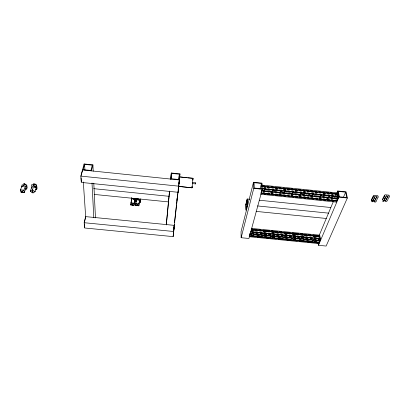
<?xml version="1.0" encoding="UTF-8"?>
<svg xmlns="http://www.w3.org/2000/svg" width="410" height="410" viewBox="0 0 410 410"><rect width="100%" height="100%" fill="white"/><g stroke="black" fill="none" stroke-linecap="round" stroke-linejoin="round"><path stroke-width="0.61" d="M22.622 186.181L23.59 183.557M23.636 186.222L24.641 183.46M179.201 178.545L179.175 178.857M32.918 186.386L33.84 183.762M133.055 199.475L134.67 199.639L134.029 205.323L130.795 204.995L131.441 199.311M131.338 201.5L131.564 198.045M131.62 198.794L131.646 197.558M132.44 198.194L132.42 198.891L138.349 199.491L138.375 198.794L133.03 198.255M134.029 205.323L134.67 199.639M336.436 200.28L336.41 201.392M134.408 201.807L135.633 201.93L135.715 199.46L134.48 199.337M135.597 205.477L136.238 199.798L139.462 200.121L138.826 205.805L135.597 205.477L135.879 203.734M135.915 199.229L135.633 201.93M136.351 200.516L136.11 201.981L136.192 199.506M136.166 201.986L136.238 199.798M319.984 239.23L320.056 238.097L320.107 238.456L250.782 231.604M138.826 205.805L139.462 200.121M139.174 202.289L140.404 202.412L140.656 198.963M140.707 199.091L140.404 202.412M192.382 183.019L192.3 183.583L195.529 183.895L195.626 182.85L192.413 182.517M261.969 189.635L261.764 190.558M192.064 187.175C191.988 188.205 192.228 185.94 192.085 186.955M93.219 171.185L92.911 164.861L84.127 163.954L80.842 176.115L81.293 182.419L178.135 192.29L178.704 186.089M178.217 191.521L178.709 186.094M178.135 192.29L179.944 173.891L171.308 172.994L170.657 179.057M84.178 222.717L173.722 231.496L174.291 225.362L85.659 216.618L84.178 222.717L84.552 227.98L173.143 236.621L173.543 232.337M174.27 224.501L173.712 230.502L178.683 186.278M176.894 200.382L177.12 198.015M179.37 174.214L178.883 179.518L171.247 178.734L171.805 173.43L179.37 174.214L178.734 179.908M177.304 197.148L177.566 194.263M195.549 183.424L195.519 183.911M195.601 183.347L195.631 182.86M166.286 224.659L169.504 191.091M169.54 191.388L166.311 224.926M170.698 179.339L171.308 172.994M171.252 179.134L171.805 173.43M192.649 178.986L192.485 180.241M178.698 186.447L179.667 176.91L193.013 178.288L192.039 187.816L178.606 186.391L192.039 187.816M249.357 235.924L319.031 242.776L318.908 243.063L319.062 242.059M319.697 237.164L319.708 235.714L319.759 236.068L251.335 229.292M319.718 240.332L319.646 241.326M319.979 237.959L319.708 239.245M319.897 240.034L319.728 241.136L319.851 240.844L249.9 234.151M336.728 200.285L336.502 201.515L336.651 201.177L260.914 193.397M337.307 194.622L337.379 193.499L337.445 193.858L261.693 186.027M337.456 198.384L337.179 199.916M337.635 196.738L337.645 195.309M337.814 197.712L337.471 199.229L337.62 198.886L261.549 191.055M337.763 197.041L337.835 195.913L337.901 196.277L262.462 188.498M177.294 196.257L177.499 194.366M174.481 222.604L176.397 205.523M176.541 204.257L177.602 194.77M177.745 193.505L177.884 192.239M178.171 189.707L178.309 188.441M179.59 177.053L179.944 173.891M179.037 183.121L179.39 179.959L82.502 169.965L82.589 171.231M173.712 230.563L174.219 226.064M178.975 183.711L179.313 180.733M173.143 236.621L173.722 231.435M34.747 186.74L35.05 186.832M130.795 204.995L130.995 203.832M95.135 217.905L95.407 216.716L93.798 183.198M84.291 222.661L85.449 217.92M247.194 198.988L245.841 204.457L246 210.376L247.373 204.913L247.194 198.988L249.731 199.245M245.933 204.482L247.122 199.701L247.276 204.882L246.077 209.664L245.933 204.482L247.204 204.616M253.503 182.245L241.039 231.686L241.147 237.713L248.931 238.476L262.344 189.236L261.99 183.126L253.503 182.245L253.759 188.354L241.147 237.713M92.27 165.179L90.928 170.447L83.158 169.643L84.578 164.379L92.27 165.179L92.332 166.445M91.384 170.883L92.911 164.861M259.996 189L261.483 183.449L254.051 182.681L254.282 188.021L261.785 188.795L261.483 183.449M81.134 175.526L82.425 170.744M249.357 236.191L249.213 236.708L318.806 243.566L319.052 243.048M249.536 235.545L249.772 234.658M250.074 233.562L250.197 233.095M261.129 192.905L261.554 191.337M260.77 194.222L336.369 202.079L336.682 201.453M35.403 189.63L36.587 189.753L37.095 188.267L36.582 184.987L35.388 184.864M32.626 186.929L31.57 187.636L30.325 191.168L32.99 193.043L35.111 191.649L36.326 188.113L34.563 186.857M36.587 189.753L36.07 186.468L36.582 184.987M30.325 191.168L32.446 189.763L33.476 186.816M33.974 186.294L34.891 183.665M32.846 186.437L33.815 183.793M24.984 188.933L26.67 189.102L27.203 187.621L26.742 185.002L25.056 184.833M26.67 189.102L26.209 186.483L26.742 185.002M24.318 192.526L25.594 188.995L25.179 186.673L23.893 190.204L24.318 192.526L20.936 192.187L20.5 189.866L21.807 186.335L22.934 186.447M23.698 186.191L24.615 183.583M22.248 184.546L21.699 186.027L21.889 187.078M333.325 201.576L319.077 235.714L317.073 235.53M336.764 193.335L337.748 190.978L346.091 191.844L347.352 197.999L326.135 246.046L318.467 245.298L318.206 243.478M319.446 235.699L319.703 235.171L319.836 235.837M337.061 193.561L337.368 192.925L337.538 193.592M319.918 237.139L319.933 236.616L320.184 238.22M337.584 194.581L337.994 196.011M318.078 239.045L320.005 239.266C320.22 239.681 320.687 239.158 320.143 240.47L320.026 239.788M338.065 197.482L338.122 196.81L337.973 198.404M337.65 199.163L336.999 200.7L336.846 200.008M319.323 242.407L319.872 241.111M318.467 245.298L338.916 197.128L337.748 190.978M343.36 197.456L345.651 192.172L338.342 191.414L339.367 196.795L346.747 197.558L345.651 192.172M371.363 199.788L373.197 196.041M371.527 200.449L373.387 196.672L373.52 197.123L373.387 196.656M373.279 196.17L373.812 195.283L377.794 195.698L378.281 196.82L377.902 197.579M372.377 201.259L373.156 199.685M377.953 197.584L376.001 201.387M376.031 201.32C376.021 202.371 374.53 202.381 374.268 201.633L376.99 196.318L374.376 201.566L372.444 201.207M382.453 199.275L384.375 195.519M384.457 195.647L385.005 194.76L388.993 195.17L389.5 196.298L389.105 197.056M382.627 199.936L384.575 196.149L384.718 196.6L384.575 196.134M384.278 199.173L385.092 197.594M385.743 200.531L388.198 195.796L385.364 201.125C387.45 203.017 387.942 198.05 389.157 197.061M138.964 200.27L139.226 200.403M138.708 199.455L138.795 199.393A0.881 0.594 8.9 0 0 138.498 199.116M383.642 201.115L386.328 196.036M372.572 201.602L375.181 196.323L374.965 196.011M179.667 176.91L186.427 177.725M35.68 187.995L35.895 188.18M132.266 203.98L132.584 203.985M132.635 204.323C133.445 203.77 131.456 203.606 132.235 204.282M35.075 186.975L34.66 186.97M193.013 178.288L187.677 177.853M251.34 228.39L319.692 235.166M251.263 229.011L252.591 229.128M255.061 229.39L257.024 229.569L255.097 229.405M259.489 229.825L260.827 229.943M263.287 230.205L265.255 230.384M267.715 230.64L269.057 230.763M271.512 231.02L273.49 231.199L271.553 231.04M275.945 231.455L277.288 231.578L275.356 231.414M281.721 232.014L279.738 231.834L281.685 232.039M284.171 232.27L285.519 232.393M287.969 232.649L289.952 232.829M292.397 233.085L294.385 233.269M296.825 233.526L298.188 233.649M302.616 234.084L300.622 233.9L302.575 234.11M305.05 234.341L306.419 234.464M308.848 234.715L310.852 234.899L308.904 234.74M313.276 235.155L314.649 235.278M251.299 229.031L252.565 229.159M258.894 229.784L260.796 229.974M263.328 230.225L265.224 230.41M267.125 230.599L269.021 230.789M284.217 232.291L285.483 232.419M288.015 232.67L289.916 232.854M292.448 233.105L294.344 233.295M296.245 233.485L298.142 233.669M304.476 234.3L306.372 234.489M312.702 235.114L314.603 235.304M317.135 235.555L319.036 235.74M251.197 229.677L319.534 236.442M251.227 229.697L319.595 236.467M251.238 229.984L253.769 230.235M255.035 230.358L257.705 230.63M259.468 230.799L262.005 231.05M263.271 231.173L265.952 231.445M267.217 231.573L270.39 231.886M271.502 231.988L274.193 232.265M275.464 232.388L278.636 232.701M279.738 232.803L282.439 233.08M284.171 233.244L286.882 233.515M288.148 233.644L291.136 233.931M292.407 234.059L295.128 234.335M296.394 234.458L299.372 234.745M300.638 234.874L303.369 235.15M304.64 235.273L307.603 235.56M308.873 235.688L311.615 235.965M312.886 236.093L315.838 236.375M317.104 236.503L319.861 236.78M251.233 230.077L252.509 230.23M255.03 230.451L256.932 230.64M259.463 230.891L260.745 231.045M263.266 231.266L265.167 231.455M267.699 231.706L268.981 231.86M271.497 232.08L273.398 232.27M275.935 232.521L277.216 232.675M279.733 232.895L281.649 233.116M284.166 233.336L286.067 233.521M288.599 233.772L289.885 233.931M292.402 234.151L294.298 234.335M296.835 234.587L298.116 234.745M300.632 234.966L302.534 235.15M305.066 235.401L306.352 235.56M308.868 235.781L310.77 235.965M313.301 236.216L314.588 236.375M317.099 236.596L319 236.78M277.467 233.884L278.738 234.013M285.729 234.704L287.005 234.827M293.996 235.519L295.267 235.642M252.017 231.465L253.288 231.594M255.83 231.845L257.736 232.029M260.278 232.28L261.549 232.408M264.091 232.66L265.998 232.849M268.54 233.1L269.811 233.223M272.353 233.474L274.259 233.664M276.801 233.915L278.708 234.105M280.614 234.294L282.521 234.479M285.063 234.73L286.969 234.92M288.876 235.109L290.782 235.299M293.324 235.55L295.231 235.735M297.137 235.924L299.044 236.114M301.586 236.365L303.492 236.555M306.034 236.806L307.305 236.929M309.847 237.18L311.754 237.369M314.296 237.621L316.202 237.81M318.109 238L320.015 238.184M250.643 231.988L319.943 238.851M251.955 232.424L254.63 232.695M255.773 232.803L258.951 233.116M260.222 233.239L262.907 233.515M264.035 233.618L267.217 233.931M268.488 234.059L271.184 234.33M272.937 234.494L275.484 234.745M276.755 234.874L279.461 235.15M281.204 235.309L283.746 235.56M285.017 235.688L287.738 235.965M289.014 236.093L292.012 236.38M293.283 236.503L296.02 236.785M297.291 236.908L300.279 237.195M301.55 237.318L304.297 237.6M305.998 237.759L308.545 238.01M310.027 238.169L312.574 238.42M314.265 238.574L316.807 238.825M318.078 238.953L320.215 239.173M251.95 232.516L253.857 232.706M255.768 232.89L257.685 233.111M260.217 233.331L262.123 233.521M264.03 233.71L265.952 233.931M268.483 234.146L270.39 234.335M272.932 234.587L274.218 234.745M276.75 234.966L278.656 235.15M281.198 235.401L282.485 235.56M285.011 235.781L286.923 235.97M289.465 236.221L290.752 236.375M293.278 236.596L295.185 236.785M297.732 237.036L299.018 237.195M301.545 237.41L303.451 237.6M305.998 237.851L307.285 238.01M310.447 238.292L311.718 238.415M314.26 238.666L316.171 238.856M252.488 233.474L253.759 233.603M260.755 234.289L262.026 234.417M265.203 234.73L266.474 234.853M269.016 235.104L270.292 235.232M273.47 235.545L274.741 235.668M281.737 236.36L283.008 236.483M294.452 237.615L295.723 237.738M298.265 237.99L299.536 238.118M306.531 238.804L307.802 238.933M314.793 239.619L316.069 239.747M251.33 233.48L253.877 233.731M255.789 233.92L257.695 234.105M259.607 234.294L261.518 234.484M264.066 234.735L266.613 234.986M267.884 235.109L270.431 235.36M272.342 235.55L274.254 235.74M276.161 235.929L278.708 236.18M280.619 236.365L282.531 236.555M284.438 236.744L286.985 236.995M288.896 237.185L290.808 237.375M293.355 237.626L295.261 237.81M297.173 238L299.72 238.251M301.632 238.441L303.543 238.63M305.45 238.815L307.997 239.066M309.909 239.255L311.82 239.445M313.727 239.635L315.638 239.819M318.186 240.07L320.097 240.26M249.88 233.464L257.506 234.218M258.741 234.32L319.779 240.357M249.808 234.136L251.714 234.32M253.621 234.51L255.527 234.699M257.434 234.884L259.976 235.135M261.882 235.325L264.424 235.576M265.695 235.699L268.237 235.95M270.144 236.139L272.686 236.385M273.957 236.514L276.499 236.765M278.405 236.949L280.947 237.2M282.854 237.39L284.76 237.58M286.667 237.764L289.209 238.015M291.115 238.205L293.022 238.389M294.928 238.579L297.47 238.83M299.377 239.02L301.283 239.204M303.19 239.394L305.732 239.645M307.003 239.768L310.18 240.081M312.082 240.27L313.988 240.46M315.895 240.644L318.437 240.895M253.626 234.622L254.897 234.745M257.439 234.997L258.71 235.125M261.887 235.437L263.159 235.56M265.7 235.811L266.971 235.934M270.154 236.252L271.425 236.375M273.967 236.626L275.238 236.749M278.416 237.062L279.687 237.19M286.677 237.877L287.948 238.005M291.126 238.318L292.397 238.441M294.939 238.692L296.21 238.82M299.387 239.132L300.658 239.255M303.2 239.507L304.471 239.63M307.013 239.881L308.92 240.07M315.915 240.757L317.186 240.885M257.008 235.95L258.274 236.073M265.239 236.76L266.505 236.883M273.47 237.569L274.736 237.692M277.903 238.005L279.169 238.133M286.134 238.815L287.4 238.943M294.37 239.624L295.636 239.753M302.601 240.439L303.866 240.562M307.034 240.875L308.299 240.998M315.264 241.685L316.53 241.808M251.422 235.519L253.959 235.77M255.86 235.955L258.397 236.206M260.299 236.396L262.2 236.58M264.101 236.77L266.008 236.954M268.545 237.205L270.446 237.39M272.348 237.58L274.249 237.769M276.786 238.015L278.687 238.205M280.594 238.389L283.131 238.64M285.032 238.83L286.933 239.015M289.47 239.266L291.372 239.45M293.273 239.64L295.18 239.824M297.716 240.075L299.618 240.265M301.519 240.45L304.056 240.701M305.957 240.885L307.859 241.075M309.765 241.264L312.302 241.51M314.204 241.7L316.105 241.885M250.577 235.54L270.231 237.492M271.456 237.595L291.115 239.553M292.33 239.65L299.346 240.357M300.556 240.46L318.965 242.289M249.244 236.083L252.406 236.396M253.672 236.519L256.235 236.79M257.465 236.893L260.627 237.205M261.893 237.328L264.465 237.6M266.321 237.764L268.893 238.036M270.118 238.138L272.691 238.41M274.546 238.574L277.119 238.845M278.344 238.943L281.506 239.255M282.772 239.378L285.35 239.655M286.564 239.753L289.732 240.065M290.997 240.188L293.575 240.465M295.425 240.624L298.008 240.901M299.218 240.998L302.38 241.311M303.646 241.434L306.234 241.705M307.444 241.808L310.606 242.12M311.872 242.243L314.46 242.515M316.3 242.679L318.893 242.951M249.28 236.216L250.546 236.344M253.708 236.652L254.974 236.78M257.506 237.026L259.407 237.216M261.939 237.462L263.205 237.59M266.367 237.897L267.633 238.025M270.169 238.271L271.435 238.394M274.597 238.707L275.863 238.83M278.395 239.081L279.661 239.204M282.828 239.517L284.094 239.64M286.626 239.891L288.522 240.075M291.054 240.327L292.32 240.45M295.487 240.762L296.753 240.885M299.285 241.136L300.55 241.259M303.718 241.572L304.984 241.695M307.515 241.946L309.412 242.131M311.943 242.382L313.209 242.505M316.377 242.817L317.642 242.94M94.105 194.407L168.423 201.904M256.127 211.396L326.375 218.479M138.657 199.757L140.502 199.942M20.5 189.866L23.893 190.204M130.846 202.806L134.09 203.135M135.669 203.293L138.913 203.616M275.448 195.252L276.719 195.38M319.334 199.752L320.605 199.885M80.842 176.115L178.827 186.166M259.228 200.213L330.767 207.511M93.721 188.667L169.074 196.313M257.536 205.943L328.651 213.154M33.01 184.623L31.821 184.505L31.298 185.986L31.662 188.175M34.876 186.35L36.07 186.468M24.518 186.314L26.209 186.483M261.693 185.095L337.368 192.925M287.753 188.369L289.029 188.498M262.912 185.909L264.855 186.068M267.366 186.371L268.673 186.463M271.184 186.765L273.127 186.919M274.997 187.16L276.945 187.314M278.815 187.554L280.763 187.708M283.269 188.016L284.581 188.108M287.082 188.41L289.035 188.564M290.9 188.805L292.853 188.959M294.718 189.2L296.671 189.353M298.531 189.594L300.489 189.753M302.985 190.055L304.307 190.148M306.803 190.45L308.761 190.604M310.616 190.845L312.579 190.998M314.434 191.239L316.392 191.398M318.888 191.701L320.21 191.793M322.701 192.095L324.664 192.249M326.519 192.49L328.482 192.644M330.337 192.885L332.3 193.043M334.791 193.346L336.697 193.54M261.565 186.509L337.256 194.33M263.63 186.945L265.526 187.139M267.422 187.334L269.949 187.595M271.845 187.79L273.742 187.985M275.638 188.185L277.534 188.38M280.061 188.641L281.957 188.836M283.223 188.969L285.749 189.23M287.646 189.425L289.542 189.62M291.438 189.815L293.334 190.009M295.231 190.209L297.762 190.471M299.659 190.665L301.555 190.86M303.451 191.055L305.347 191.255M307.244 191.449L309.14 191.644M311.667 191.906L313.563 192.1M315.459 192.295L317.355 192.495M319.252 192.69L321.148 192.885M323.044 193.079L325.571 193.341M327.467 193.54L329.363 193.735M331.26 193.93L333.156 194.125M335.052 194.325L336.948 194.519M264.127 187.062L265.398 187.191M267.31 187.39L269.216 187.585M271.763 187.847L273.034 187.98M275.582 188.241L276.853 188.374M280.035 188.702L281.311 188.836M283.218 189.03L285.129 189.23M287.671 189.492L288.947 189.625M291.489 189.886L292.766 190.02M295.308 190.281L296.584 190.414M299.761 190.742L301.037 190.875M303.579 191.137L304.856 191.27M307.397 191.531L308.674 191.665M311.216 191.926L312.492 192.059M315.674 192.387L316.945 192.515M319.492 192.782L320.763 192.91M323.311 193.177L324.582 193.305M327.129 193.571L328.4 193.699M330.947 193.966L332.853 194.161M335.401 194.422L336.671 194.555M300.453 192.054L301.719 192.187M312.492 193.3L313.758 193.428M328.328 194.934L329.599 195.063M263.676 188.374L265.577 188.569M268.109 188.831L269.38 188.964M271.912 189.225L273.813 189.42M275.715 189.62L277.611 189.815M279.512 190.009L281.414 190.204M283.945 190.465L285.847 190.665M287.748 190.86L289.65 191.055M291.546 191.25L293.447 191.449M295.349 191.644L297.25 191.839M299.782 192.1L301.683 192.295M303.584 192.495L305.486 192.69M307.382 192.885L309.284 193.079M311.815 193.341L313.717 193.54M315.618 193.735L316.884 193.863M319.421 194.125L321.317 194.325M323.218 194.519L325.12 194.714M327.651 194.975L329.553 195.17M331.454 195.37L333.356 195.565M335.252 195.76L337.153 195.959M383.534 200.7L385.472 201.059M262.333 188.974L337.707 196.749M264.409 189.415L266.31 189.615M268.217 189.809L270.123 190.004M272.66 190.266L274.567 190.465M275.833 190.594L278.375 190.855M280.276 191.055L282.183 191.25M284.084 191.444L286.626 191.706M288.527 191.906L290.434 192.1M292.335 192.295L294.242 192.49M296.148 192.69L298.049 192.885M300.591 193.146L302.493 193.341M303.764 193.474L306.301 193.735M308.207 193.93L310.109 194.13M312.015 194.325L313.922 194.519M315.823 194.719L318.365 194.981M320.266 195.175L322.173 195.37M324.074 195.57L325.981 195.765M328.518 196.026L329.789 196.154M331.695 196.354L334.232 196.615M336.138 196.81L338.04 197.005M253.759 188.354L262.344 189.236M264.25 189.461L265.521 189.594M268.053 189.856L269.954 190.05M272.491 190.312L273.757 190.445M276.294 190.706L277.56 190.834M280.097 191.096L281.998 191.291M284.53 191.552L285.801 191.685M288.332 191.947L289.603 192.075M292.135 192.336L293.401 192.469M295.938 192.731L297.839 192.925M300.376 193.187L301.642 193.315M304.179 193.576L305.445 193.71M307.977 193.971L309.878 194.166M312.415 194.427L313.681 194.56M316.218 194.822L317.483 194.95M320.02 195.211L321.286 195.344M323.823 195.606L325.724 195.801M328.256 196.062L329.527 196.19M332.059 196.451L333.33 196.585M335.862 196.846L337.133 196.974M338.916 197.128L347.352 197.999M262.379 190.414L264.916 190.676M266.823 190.875L268.724 191.07M270.631 191.265L273.168 191.526M274.439 191.66L276.811 191.849M278.882 192.116L280.783 192.31M282.69 192.505L285.053 192.695M286.498 192.9L288.399 193.095M290.306 193.289L292.842 193.551M294.749 193.751L296.656 193.945M298.557 194.14L300.894 194.325M302.365 194.535L304.697 194.719M306.173 194.924L308.715 195.186M310.616 195.385L312.933 195.565M314.424 195.775L316.33 195.97M318.232 196.17L320.538 196.349M322.675 196.626L324.582 196.82M326.488 197.015L328.774 197.2M330.296 197.41L332.577 197.589M334.104 197.799L336.641 198.061M261.524 190.568L337.527 198.389M263.348 191.49L265.249 191.685M267.781 191.947L269.047 192.08M270.948 192.275L272.85 192.469M275.382 192.731L277.283 192.925M279.184 193.12L281.081 193.315M282.982 193.51L284.883 193.704M287.415 193.966L289.316 194.161M291.218 194.361L293.114 194.555M295.651 194.817L296.917 194.945M298.818 195.139L300.714 195.334M303.251 195.596L305.148 195.79M307.049 195.985L308.95 196.185M310.852 196.38L312.748 196.574M315.285 196.836L317.181 197.031M319.082 197.225L320.984 197.42M323.516 197.681L324.781 197.81M326.683 198.01L328.584 198.204M331.116 198.466L333.017 198.66M334.919 198.855L336.815 199.05M270.959 192.387L272.225 192.515M282.992 193.628L284.258 193.756M298.829 195.252L300.099 195.385M310.867 196.492L312.133 196.621M326.703 198.122L327.969 198.25M304.246 196.974L305.522 197.107M263.512 192.89L264.783 193.018M267.966 193.346L269.237 193.474M271.784 193.735L273.055 193.868M275.602 194.13L276.873 194.258M279.415 194.519L281.327 194.719M283.869 194.981L285.145 195.109M287.687 195.37L288.963 195.503M291.505 195.765L292.776 195.893M295.323 196.154L297.229 196.354M299.777 196.615L301.048 196.744M303.595 197.005L305.501 197.2M307.413 197.4L308.684 197.528M311.866 197.856L313.137 197.984M315.685 198.245L316.956 198.378M319.498 198.64L321.409 198.835M323.316 199.029L325.227 199.229M327.769 199.491L329.045 199.619M331.587 199.88L332.858 200.013M335.406 200.275L336.677 200.403M263.015 192.895L264.927 193.089M266.838 193.289L269.39 193.551M271.302 193.745L273.214 193.945M275.125 194.14L277.037 194.335M278.949 194.53L280.86 194.729M282.772 194.924L285.319 195.186M287.231 195.385L289.142 195.58M291.054 195.775L292.965 195.97M294.877 196.17L296.789 196.364M299.341 196.626L301.253 196.826M303.164 197.02L305.076 197.215M306.987 197.415L308.899 197.61M310.811 197.804L312.722 197.999M315.269 198.266L317.181 198.46M319.098 198.655L321.01 198.855M322.921 199.05L324.833 199.245M326.744 199.445L329.291 199.706M331.203 199.901L333.115 200.095M335.026 200.295L336.938 200.49M260.888 192.91L336.564 200.68M263.994 193.961L265.9 194.155M267.807 194.355L269.713 194.55M272.26 194.811L273.531 194.94M275.438 195.134L277.98 195.396M279.892 195.59L281.798 195.79M283.705 195.985L285.611 196.18M288.158 196.441L289.429 196.574M291.971 196.831L293.878 197.031M295.784 197.225L297.696 197.42M299.602 197.615L301.509 197.81M304.051 198.071L305.327 198.204M307.869 198.466L309.776 198.66M311.682 198.855L313.594 199.05M316.136 199.311L317.407 199.445M319.313 199.639L321.855 199.901M323.767 200.095L325.673 200.29M327.58 200.49L329.486 200.685M332.033 200.946L333.304 201.074M22.355 191.465C23.534 191.603 22.012 190.317 22.022 191.234M32.656 191.675C34.097 191.578 31.637 190.635 32.554 191.634M22.33 191.311L22.606 191.183L22.242 191.255M319.205 241.726L319.303 242.402M382.407 201.11L383.611 201.305L386.394 195.796L386.174 195.488M32.446 189.763L35.111 191.649M371.311 201.617L372.516 201.812L375.068 196.4M338.035 197.733L337.948 198.399M318.862 241.977L318.785 242.951M81.103 177.966L81.364 181.64M84.373 223.814L84.624 227.268M83.317 181.999L85.741 217.792M84.127 163.954L84.209 165.22M84.578 164.379L84.937 170.083M92.014 183.034L93.787 217.566M34.737 187.355A1.291 0.82 17.1 0 1 34.963 187.554M34.317 184.254A0.943 0.605 17.2 0 1 35.173 184.177M35.398 184.264A0.943 0.605 17.2 0 1 35.87 185.161M25.2 184.059A0.943 0.6 17.8 0 1 25.569 185.074M20.731 190.096L21.053 190.214L20.767 190.05M21.079 191.936L21.412 192.029L21.089 191.911M21.689 191.916C22.386 193.11 22.832 191.224 21.689 191.916M21.899 191.972L22.319 192.085L21.899 191.972M23.416 190.368L23.754 190.46L23.416 190.368M23.754 192.203L24.077 192.321L23.79 192.157M192.864 179.416L192.956 178.606L192.879 179.416M191.772 187.375L191.818 187.119L191.772 187.375M30.658 191.173L30.991 191.265L30.668 191.147M32.016 192.126C32.692 193.32 33.164 191.434 32.016 192.126M32.221 192.182L32.641 192.295L32.221 192.182M32.339 190.061L32.672 190.153L32.339 190.061M32.769 192.659L33.092 192.777L32.805 192.613M34.45 191.552L34.783 191.644L34.46 191.526M131.021 203.027L131.333 203.114L131.041 203.001M130.985 204.759L131.292 204.846L131.026 204.718M131.917 204.78C132.425 205.912 133.101 204.113 131.917 204.78M132.107 204.836L132.497 204.944L132.107 204.836M133.593 203.283L133.901 203.37L133.593 203.283M133.547 205.015L133.855 205.102L133.588 204.974M135.843 203.509L136.151 203.596L135.843 203.509M135.787 205.241L136.094 205.328L135.787 205.241M136.868 204.441C137.365 205.574 138.052 203.775 136.868 204.441M136.735 205.261C137.237 206.394 137.924 204.595 136.735 205.261M137.058 204.493L137.442 204.605L137.058 204.493M136.925 205.318L137.314 205.425L136.925 205.318M138.411 203.765L138.724 203.826L138.411 203.765M138.344 205.497L138.662 205.559L138.344 205.497M382.648 199.895L382.535 199.403L382.643 199.88M371.547 200.403L371.439 199.916L371.537 200.387"/></g></svg>
